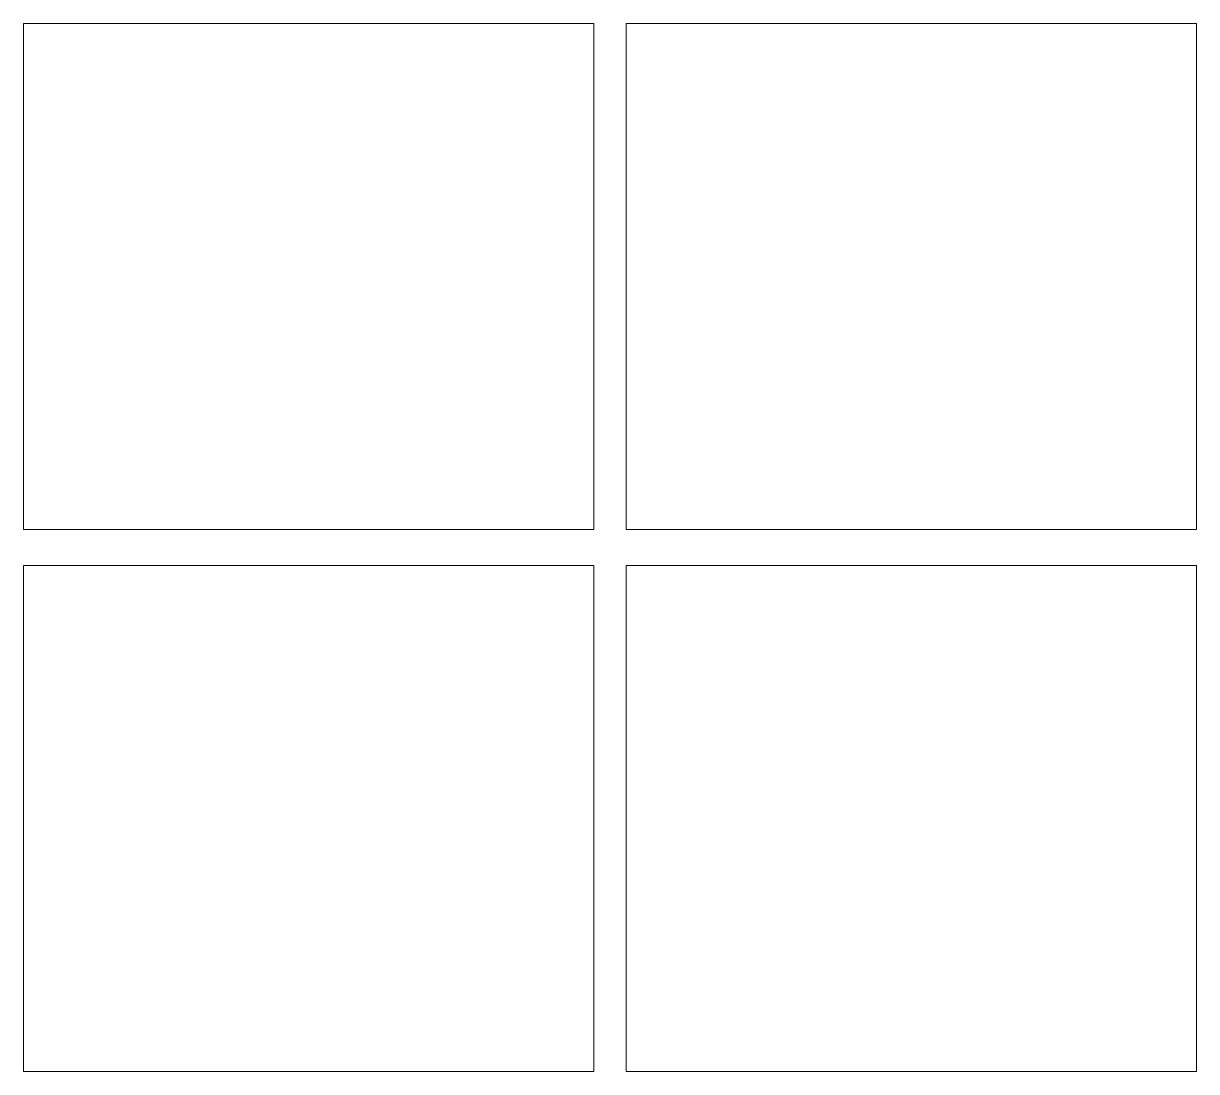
# Model space of a CAD drawing. Extents: x 93 to 1006, y -849 to -33.
import ezdxf

# ---------------------------------------------------------------- set-up
doc = ezdxf.new("R2010")
doc.units = 0
doc.header["$MEASUREMENT"] = 0
doc.layers.add('Layer 1', color=7, linetype='Continuous', lineweight=0)

msp = doc.modelspace()

# ---------------------------------------------------------------- linework, layer by layer
at = {"layer": 'Layer 1', "color": 7, "lineweight": 9}
for points in [[(537, -427), (93, -427), (93, -33), (537, -33)], [(1006, -427), (562, -427), (562, -33), (1006, -33)], [(537, -849), (93, -849), (93, -455), (537, -455)], [(1006, -849), (562, -849), (562, -455), (1006, -455)]]:
    msp.add_lwpolyline(points, close=True, dxfattribs=at)

doc.saveas('drawing.dxf')
